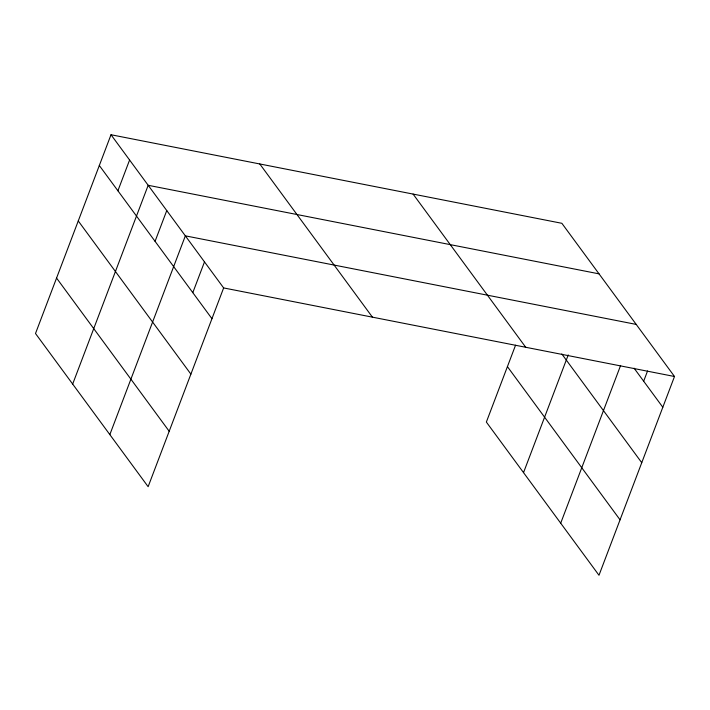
<?xml version="1.0" encoding="UTF-8"?>
<svg xmlns="http://www.w3.org/2000/svg" width="710" height="710" viewBox="0 0 710 710"><rect width="100%" height="100%" fill="white"/><g stroke="black" fill="none" stroke-linecap="round" stroke-linejoin="round"><path stroke-width="1.06" d="M111.008 134.74L35.5 333.505L148.133 486.696L223.641 287.932L111.008 134.74L561.867 223.304L674.5 376.495L598.991 575.26L486.359 422.068L515.558 345.202M117.904 190.777L129.593 160.016M72.668 384.066L148.177 185.292L599.036 273.856M155.073 241.329L166.761 210.568M109.837 434.618L185.345 235.844L636.204 324.408M192.8 292.653L204.489 261.892M523.527 472.62L568.24 354.92M560.705 523.172L620.62 365.437M643.668 381.208L647.564 370.957M223.641 287.932L674.5 376.495M634.092 368.188L662.812 407.256M561.805 353.953L641.751 462.698M413.087 194.078L525.72 347.27M507.419 366.626L620.052 519.818M259.789 163.966L372.422 317.157M99.32 165.501L211.953 318.692M78.26 220.943L190.892 374.135M56.56 278.063L169.193 431.263"/></g></svg>
